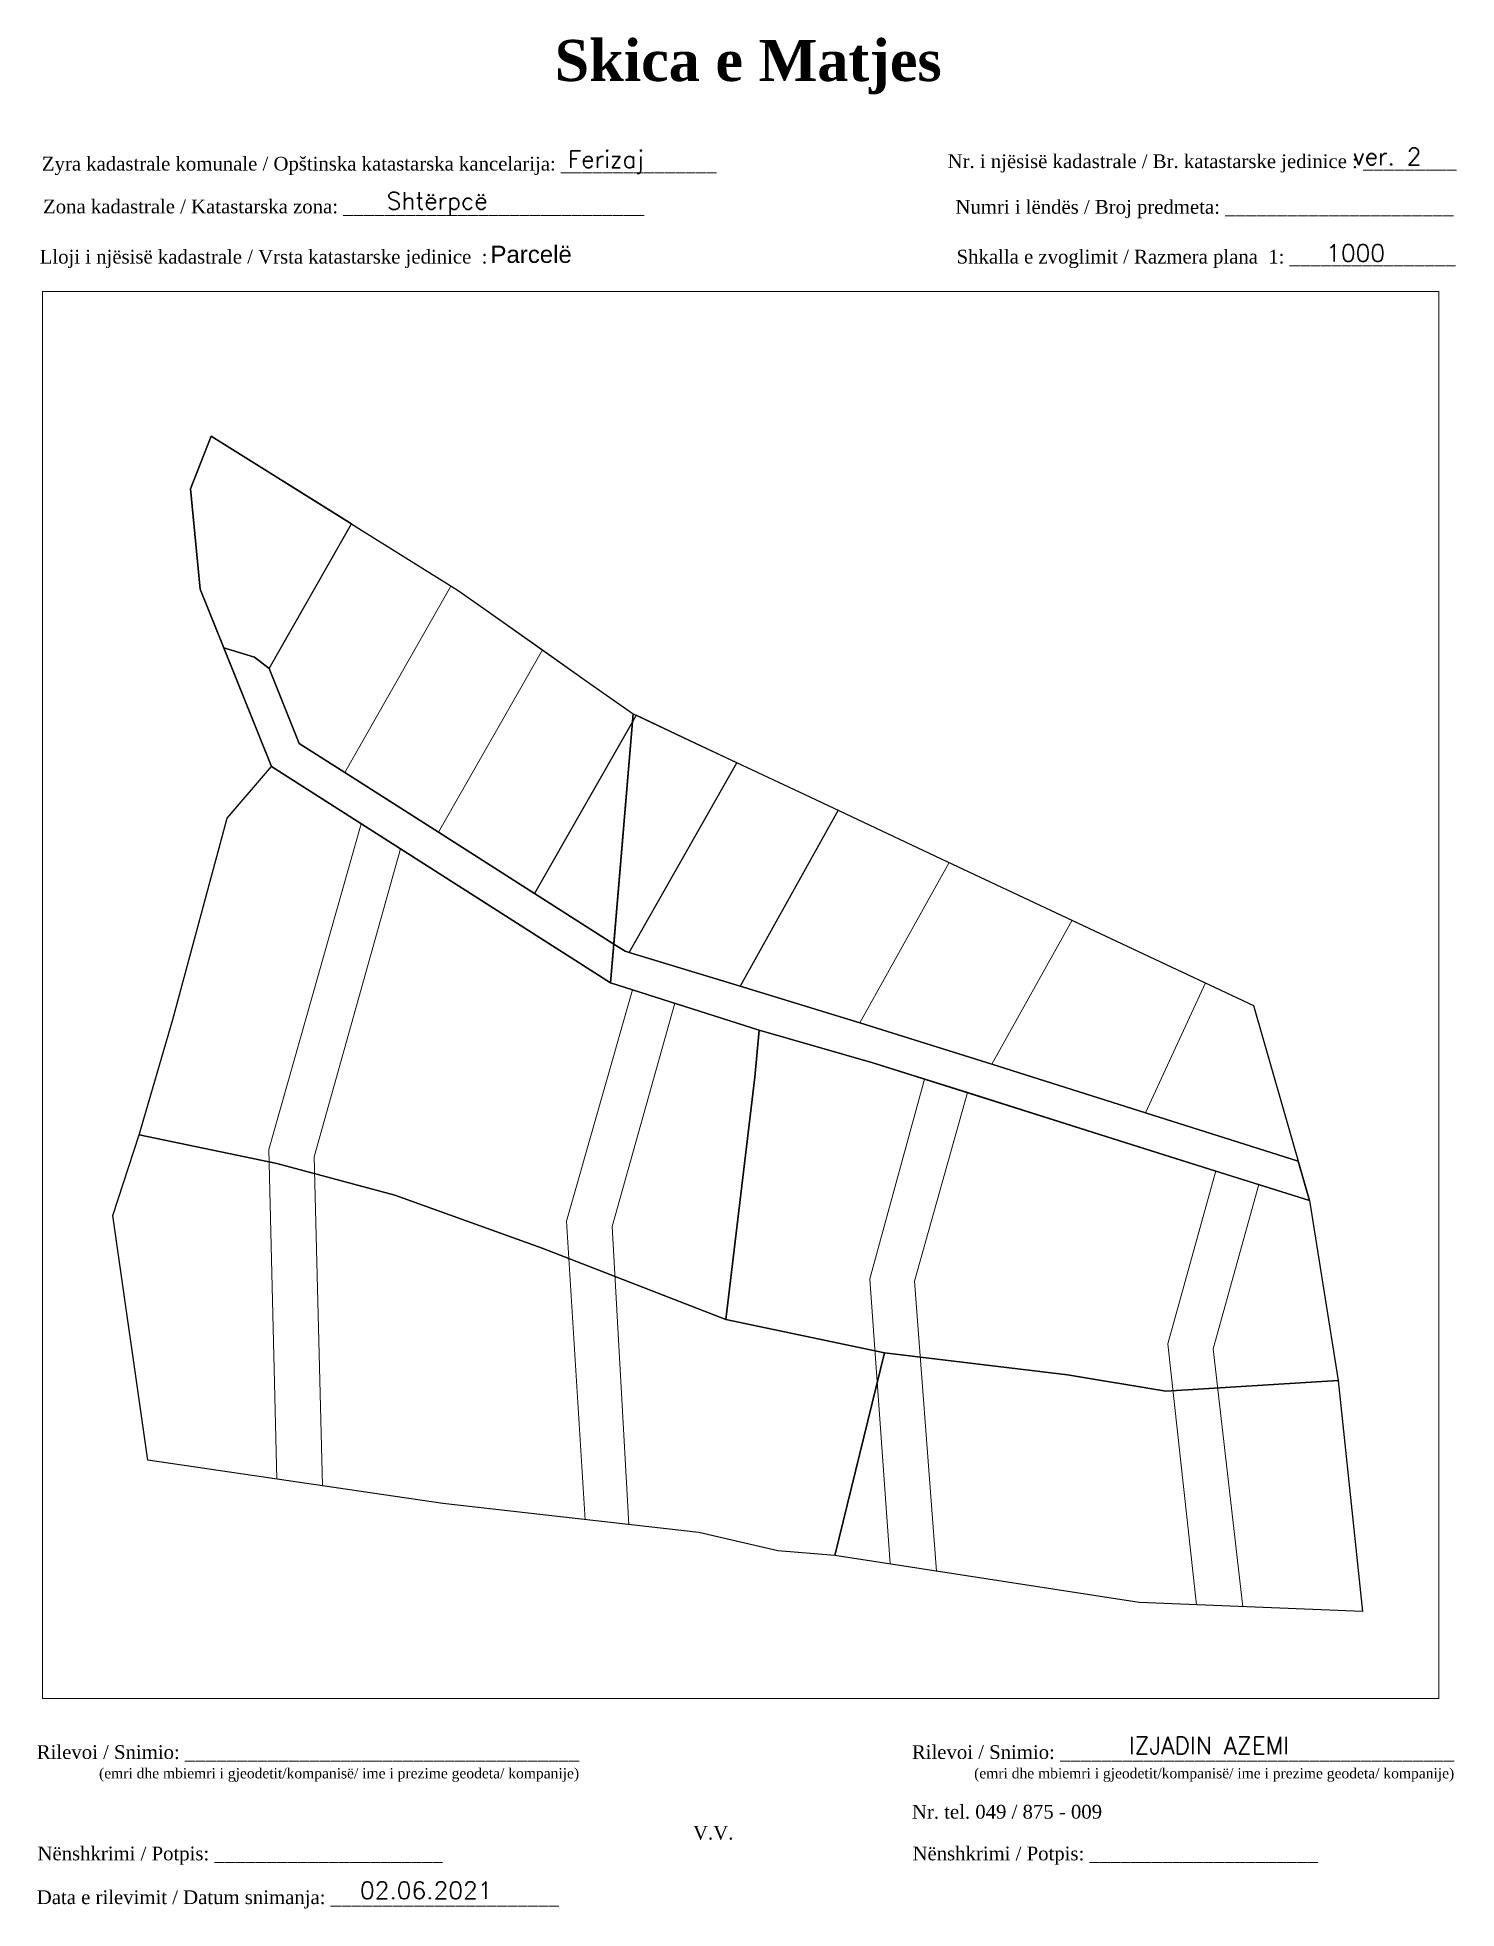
# Paper-space layout 'Skica e Matjes' of a CAD drawing. Header units: metres, sheet in millimetres. Extents: x 1 to 208, y 4 to 276.
# The model-space entities are those that its viewports show. They can reach past a viewport. Long polylines and large blocks are cut down to what shows.
import ezdxf

# ---------------------------------------------------------------- set-up
doc = ezdxf.new("R2010")
doc.units = ezdxf.units.M
doc.layers.add('Korniza_txt', color=250, linetype='Continuous')
doc.layers.add('Parcela vjeter', color=7, linetype='Continuous')
doc.layers.add('Varianti1', color=30, linetype='Continuous', lineweight=0)
doc.styles.get("Standard").update_dxf_attribs({"font": 'simplex.shx'})

msp = doc.modelspace()

# ---------------------------------------------------------------- linework, layer by layer
at = {"flags": 128}
for points in [[(7500889.46, 4673919.7), (7500869, 4673932.49), (7500865.99, 4673924.8), (7500867.41, 4673910.19), (7500870.86, 4673901.65), (7500875.31, 4673900.29), (7500877.46, 4673898.63)], [(7501027.27, 4673826.93), (7501028.92, 4673821.16), (7501008.63, 4673827.55), (7500979.13, 4673836.9), (7500965.38, 4673841.25), (7500948.79, 4673845.99), (7500927.17, 4673852.89), (7500877.81, 4673884.38), (7500870.86, 4673901.65), (7500875.31, 4673900.29), (7500877.46, 4673898.63), (7500881.85, 4673887.73), (7500888.48, 4673883.5), (7500902.13, 4673874.79), (7500916.12, 4673865.87), (7500929.28, 4673857.47), (7500929.86, 4673857.3), (7500946.03, 4673852.37), (7500963.48, 4673847.05), (7500982.69, 4673841.02), (7501005.07, 4673833.95)], [(7500902.13, 4673874.79), (7500888.48, 4673883.5), (7500881.85, 4673887.73), (7500877.46, 4673898.63), (7500875.31, 4673900.29), (7500870.86, 4673901.65), (7500877.81, 4673884.38), (7500927.17, 4673852.89), (7500927.64, 4673858.52), (7500916.12, 4673865.87)], [(7500930.37, 4673890.9), (7500916.12, 4673865.87), (7500927.64, 4673858.52)], [(7500945.58, 4673884.93), (7500938.66, 4673888.17), (7500930.89, 4673891.83), (7500930.37, 4673890.9), (7500927.64, 4673858.52), (7500929.28, 4673857.47), (7500929.86, 4673857.3)], [(7500946.03, 4673852.37), (7500929.86, 4673857.3), (7500929.28, 4673857.47), (7500927.64, 4673858.52), (7500927.17, 4673852.89), (7500948.79, 4673845.99), (7500965.38, 4673841.25), (7500979.13, 4673836.9), (7501028.92, 4673821.16), (7501027.27, 4673826.93), (7501005.07, 4673833.95), (7500982.69, 4673841.02), (7500963.48, 4673847.05)]]:
    msp.add_lwpolyline(points, close=True, dxfattribs=at)
msp.add_lwpolyline([(7500960.29, 4673878.01), (7500946.03, 4673852.37)], dxfattribs=at)
at = {"layer": 'Parcela vjeter', "flags": 128}
for points in [[(7500927.17, 4673852.89), (7500877.81, 4673884.38), (7500867.41, 4673910.19), (7500865.99, 4673924.8), (7500869, 4673932.49), (7500890.5, 4673919.05), (7500904.97, 4673910), (7500908.71, 4673907.37), (7500923.67, 4673896.81), (7500930.46, 4673892.03), (7500927.17, 4673852.89)], [(7501020.79, 4673849.59), (7501028.92, 4673821.16), (7501008.63, 4673827.55), (7500965.38, 4673841.25), (7500948.79, 4673845.99), (7500927.17, 4673852.89), (7500930.46, 4673892.03), (7500938.66, 4673888.17), (7500956.17, 4673879.95), (7500976.15, 4673870.56), (7501020.79, 4673849.59)], [(7500858.53, 4673830.73), (7500863.42, 4673847.56), (7500871.37, 4673876.86), (7500877.81, 4673884.38), (7500927.17, 4673852.89), (7500948.79, 4673845.99), (7500948.18, 4673839.15), (7500943.96, 4673803.84), (7500917.21, 4673814.24), (7500895.77, 4673821.96), (7500878.59, 4673826.58), (7500858.53, 4673830.73)], [(7501028.92, 4673821.16), (7501033.12, 4673794.97), (7501008, 4673793.41), (7500993.69, 4673795.82), (7500967.05, 4673799), (7500943.96, 4673803.84), (7500948.18, 4673839.15), (7500948.79, 4673845.99), (7500965.38, 4673841.25), (7501008.63, 4673827.55), (7501028.92, 4673821.16)], [(7500959.83, 4673769.51), (7500951.55, 4673770.17), (7500940.02, 4673772.83), (7500902.76, 4673777.05), (7500859.8, 4673783.37), (7500854.7, 4673819.02), (7500858.53, 4673830.73), (7500878.59, 4673826.58), (7500895.77, 4673821.96), (7500917.21, 4673814.24), (7500943.96, 4673803.84), (7500967.05, 4673799), (7500959.83, 4673769.51)], [(7501033.12, 4673794.97), (7501036.66, 4673761.33), (7501004.11, 4673762.63), (7500959.83, 4673769.51), (7500967.05, 4673799), (7500993.69, 4673795.82), (7501008, 4673793.41), (7501033.12, 4673794.97)]]:
    msp.add_lwpolyline(points, dxfattribs=at)
at = {"layer": 'Varianti1', "flags": 128}
for points in [[(7500938.66, 4673888.17), (7500930.46, 4673892.03), (7500923.67, 4673896.81), (7500908.71, 4673907.37), (7500904.97, 4673910), (7500890.5, 4673919.05), (7500869, 4673932.49), (7500865.99, 4673924.8), (7500867.41, 4673910.19), (7500877.81, 4673884.38), (7500927.17, 4673852.89), (7500948.79, 4673845.99), (7500965.38, 4673841.25), (7501008.63, 4673827.55), (7501028.92, 4673821.16), (7501020.79, 4673849.59), (7500976.15, 4673870.56), (7500956.17, 4673879.95)], [(7500903.93, 4673910.65), (7500890.5, 4673919.05), (7500889.46, 4673919.7), (7500877.46, 4673898.63), (7500881.85, 4673887.73), (7500888.48, 4673883.5)], [(7500917.24, 4673901.35), (7500908.71, 4673907.37), (7500904.97, 4673910), (7500903.93, 4673910.65), (7500888.48, 4673883.5), (7500902.13, 4673874.79)], [(7500930.46, 4673892.03), (7500923.67, 4673896.81), (7500917.24, 4673901.35), (7500902.13, 4673874.79), (7500916.12, 4673865.87), (7500930.89, 4673891.83)], [(7500945.58, 4673884.93), (7500938.66, 4673888.17), (7500930.89, 4673891.83), (7500916.12, 4673865.87), (7500929.28, 4673857.47), (7500929.86, 4673857.3)], [(7500960.29, 4673878.01), (7500956.17, 4673879.95), (7500945.58, 4673884.93), (7500929.86, 4673857.3), (7500946.03, 4673852.37)], [(7500976.15, 4673870.56), (7500960.29, 4673878.01), (7500946.03, 4673852.37), (7500963.48, 4673847.05), (7500976.47, 4673870.41)], [(7500994.36, 4673862.01), (7500976.47, 4673870.41), (7500963.48, 4673847.05), (7500966.86, 4673846.03), (7500982.69, 4673841.02)], [(7501013.81, 4673852.87), (7500994.36, 4673862.01), (7500982.69, 4673841.02), (7501005.07, 4673833.95)], [(7501020.79, 4673849.59), (7501013.81, 4673852.87), (7501005.07, 4673833.95), (7501027.27, 4673826.93)]]:
    msp.add_lwpolyline(points, close=True, dxfattribs=at)
for points in [[(7500873.31, 4673929.8), (7500869, 4673932.49), (7500865.99, 4673924.8), (7500867.41, 4673910.19), (7500877.81, 4673884.38), (7500927.17, 4673852.89), (7500948.79, 4673845.99), (7500965.38, 4673841.25), (7501028.92, 4673821.16), (7501027.27, 4673826.93), (7500966.86, 4673846.03), (7500929.28, 4673857.47), (7500881.85, 4673887.73)], [(7500870.86, 4673901.65), (7500875.31, 4673900.29), (7500877.46, 4673898.63)], [(7500930.46, 4673892.03), (7500938.66, 4673888.17), (7500956.17, 4673879.95), (7500976.15, 4673870.56), (7501020.79, 4673849.59)], [(7500878.57, 4673780.61), (7500877.43, 4673828.62), (7500890.86, 4673876.05)], [(7500896.59, 4673872.4), (7500884.02, 4673827.56), (7500885.23, 4673779.63)], [(7501020.79, 4673849.59), (7501028.92, 4673821.16), (7501008.63, 4673827.55), (7500965.38, 4673841.25), (7500948.79, 4673845.99), (7500927.17, 4673852.89)], [(7500930.36, 4673851.87), (7500920.76, 4673818.18), (7500923.46, 4673774.71)], [(7500936.51, 4673849.91), (7500927.43, 4673817.4), (7500929.82, 4673773.99)], [(7500972.9, 4673838.87), (7500964.9, 4673809.76), (7500967.88, 4673768.26)], [(7500979.13, 4673836.9), (7500971.41, 4673809.46), (7500974.61, 4673767.22)], [(7501015.28, 4673825.48), (7501010.65, 4673808.71), (7501008.33, 4673800.33), (7501012.48, 4673762.3)], [(7501019.24, 4673762.02), (7501014.91, 4673799.58), (7501021.54, 4673823.5)]]:
    msp.add_lwpolyline(points, dxfattribs=at)

psp = doc.layouts.new('Skica e Matjes')

# ---------------------------------------------------------------- texts
at = {"layer": 'Korniza_txt'}
for s, insert, char_height, width, attachment_point in [('\\pi98.847;{\\fBook Antiqua|b1|i0|c0|p18;\\H1.333x;Skica e Matjes}', (55.31, 267.66), 4.5, 191.8237, 8), ('Ferizaj', (78.51, 259.47), 2.5, 29.4868, 1), ('{\\fTimes New Roman|b0|i0|c0|p18;Nr. i njësisë kadastrale / Br. katastarske jedinice : _________}', (133.78, 258.94), 2, 98.5379, 1), ('ver. 2', (192.79, 259.88), 2.5, 29.4868, 1), ('{\\fTimes New Roman|b0|i0|c0|p18; Zyra kadastrale komunale / Opštinska katastarska kancelarija: _______________}', (1.15, 258.58), 2, 114.6874, 1), ('Shtërpcë', (52.12, 253.41), 2.5, 38.4326, 1), ('{\\fTimes New Roman|b0|i0|c0|p18; Zona kadastrale / Katastarska zona: _____________________________}', (1.32, 252.35), 2, 87.8278, 1), ('{\\fTimes New Roman|b0|i0|c0|p18; Numri i lëndës / Broj predmeta: ______________________}', (134.16, 252.29), 2, 83.344, 1), ('{\\fArial|b0|i0|c0|p34;Parcelë}', (67.22, 245.63), 2.5, 29.4868, 1), ('1000', (188.9, 245.82), 2.5, 29.4868, 1), ('{\\fTimes New Roman|b0|i0|c0|p18; Lloji i njësisë kadastrale / Vrsta katastarske jedinice  : }', (0.84, 245.03), 2, 108.0893, 1), ('{\\fTimes New Roman|b0|i0|c0|p18; Shkalla e zvoglimit / Razmera plana  1: ________________}', (134.33, 245.04), 2, 98.5379, 1), ('{\\fTimes New Roman|b0|i0|c0|p18; Rilevoi / Snimio: ______________________________________\\P             \\H0.75x;(emri dhe mbiemri i gjeodetit/kompanisë/ ime i prezime geodeta/ kompanije)}', (0.41, 27.3), 2, 87.3883, 1), ('{\\fTimes New Roman|b0|i0|c0|p18; Rilevoi / Snimio: ______________________________________\\P             \\H0.75x;(emri dhe mbiemri i gjeodetit/kompanisë/ ime i prezime geodeta/ kompanije)}', (127.82, 27.3), 2, 87.3883, 1), ('IZJADIN AZEMI', (160.16, 28.51), 2.5, 41.9482, 1), ('{\\fTimes New Roman|b0|i0|c0|p18; Nr. tel. 049 / 875 - 009                       }', (127.82, 18.61), 2, 83.344, 1), ('{\\fTimes New Roman|b0|i0|c0|p18;V.V.                                 }', (96.71, 15.56), 2, 9.4297, 1), ('{\\fTimes New Roman|b0|i0|c0|p18; Nënshkrimi / Potpis: ______________________\\P                                 }', (0.51, 12.54), 2, 83.344, 1), ('{\\fTimes New Roman|b0|i0|c0|p18; Nënshkrimi / Potpis: ______________________\\P                                 }', (127.91, 12.54), 2, 83.344, 1), ('{\\fTimes New Roman|b0|i0|c0|p18; Data e rilevimit / Datum snimanja: ______________________\\P                                 }', (0.41, 6.17), 2, 83.344, 1), ('02.06.2021', (48.22, 7.41), 2.5, 29.4868, 1)]:
    psp.add_mtext(s, dxfattribs=dict(at, insert=insert, char_height=char_height, width=width, attachment_point=attachment_point))

# ---------------------------------------------------------------- viewports
at = {"layer": '0', "view_target_point": (370776.43, 310629.57)}
psp.add_viewport(center=(103.65, 136.55), size=(203.27, 204.865), view_center_point=(7130169.69, 4363221.55), view_height=204.865, dxfattribs=at)

doc.saveas('drawing.dxf')
